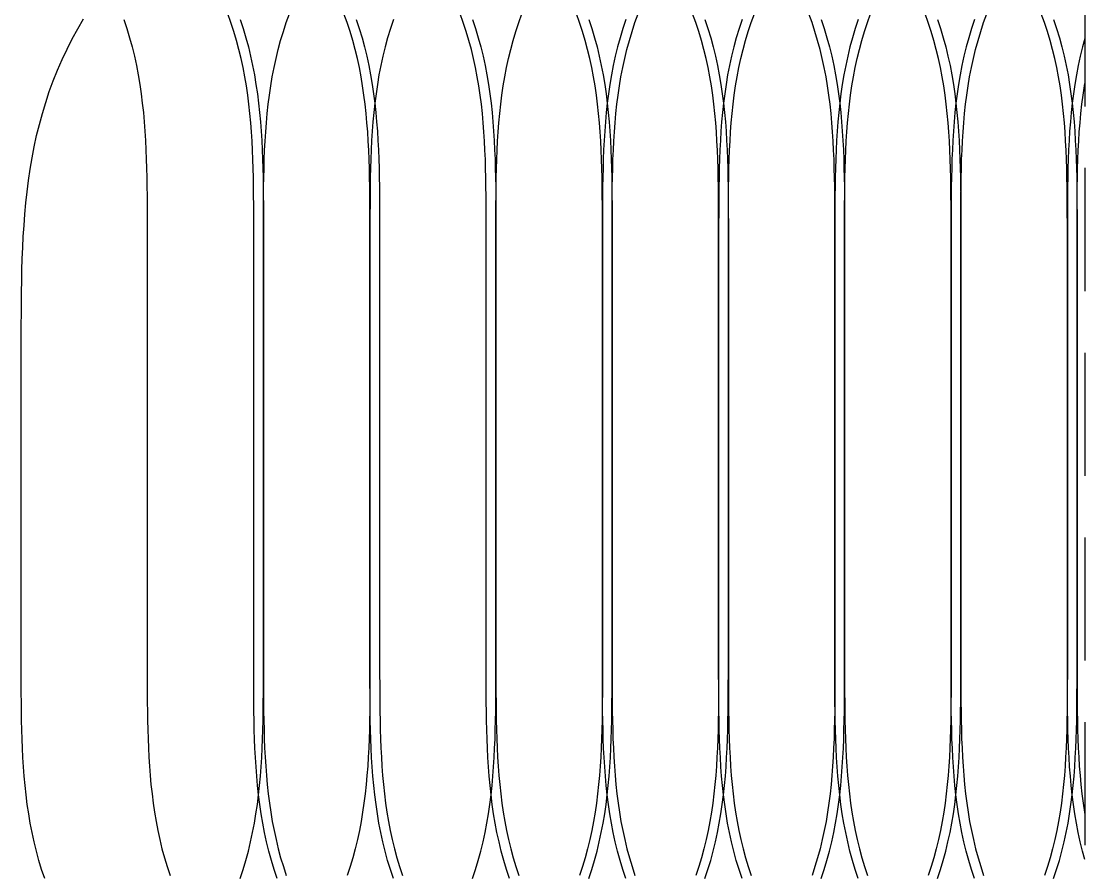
# Model space of a CAD drawing. Header units: metres. Extents: x -2 to 44.3, y -14 to 11.
# Drawn here: x 4.15 to 9.63, y 1.84 to 6.24 of the extents above; entities that cross this region are included whole.
import ezdxf

# ---------------------------------------------------------------- set-up
doc = ezdxf.new("R2010")
doc.units = ezdxf.units.M
doc.header["$LTSCALE"] = 0.05
doc.linetypes.add('DASHED', pattern=[19.05, 12.7, -6.35])
doc.layers.get('0').update_dxf_attribs({"linetype": 'DASHED'})
doc.layers.add('back-layer0', color=7, linetype='Continuous')
doc.layers.add('front-layer0', color=7, linetype='Continuous')

msp = doc.modelspace()

# ---------------------------------------------------------------- linework, layer by layer
msp.add_line((9.6317, 9.2951), (9.6317, -1.58))
at = {"layer": 'back-layer0', "color": 1}
for points in [[(5.2748, 1.8197), (5.2904, 1.8667), (5.3047, 1.9141), (5.3177, 1.9618), (5.3293, 2.0098), (5.3398, 2.0579), (5.349, 2.1062), (5.3572, 2.1546), (5.3643, 2.203), (5.3704, 2.2513), (5.3756, 2.2997), (5.38, 2.3479), (5.3837, 2.3961), (5.3867, 2.4441), (5.3891, 2.492), (5.391, 2.5397), (5.3925, 2.5872), (5.3936, 2.6346), (5.3944, 2.6818), (5.3949, 2.7289), (5.3952, 2.7758), (5.3954, 2.8226), (5.3955, 2.8693), (5.3955, 2.9159), (5.3955, 2.9624), (5.3955, 4.0355), (5.3955, 5.1551), (5.3955, 5.2016), (5.3956, 5.2483), (5.3958, 5.2949), (5.3961, 5.3417), (5.3966, 5.3885), (5.3974, 5.4354), (5.3985, 5.4824), (5.3999, 5.5295), (5.4018, 5.5768), (5.4042, 5.6241), (5.4072, 5.6714), (5.4108, 5.7189), (5.4151, 5.7663), (5.4203, 5.8138), (5.4263, 5.8613), (5.4332, 5.9087), (5.4412, 5.9559), (5.4502, 6.0031), (5.4604, 6.05), (5.4718, 6.0967), (5.4844, 6.1431), (5.4982, 6.1891), (5.5134, 6.2348), (5.5299, 6.28)], [(6.4738, 1.8197), (6.4894, 1.8667), (6.5037, 1.9141), (6.5167, 1.9618), (6.5283, 2.0098), (6.5388, 2.0579), (6.548, 2.1062), (6.5562, 2.1546), (6.5633, 2.203), (6.5694, 2.2513), (6.5746, 2.2997), (6.579, 2.3479), (6.5827, 2.3961), (6.5857, 2.4441), (6.5881, 2.492), (6.59, 2.5397), (6.5915, 2.5872), (6.5926, 2.6346), (6.5934, 2.6818), (6.5939, 2.7289), (6.5942, 2.7758), (6.5944, 2.8226), (6.5945, 2.8693), (6.5945, 2.9159), (6.5945, 2.9624), (6.5945, 4.0355), (6.5945, 5.1551), (6.5945, 5.2016), (6.5946, 5.2483), (6.5948, 5.2949), (6.5951, 5.3417), (6.5956, 5.3885), (6.5964, 5.4354), (6.5975, 5.4824), (6.5989, 5.5295), (6.6008, 5.5768), (6.6032, 5.6241), (6.6062, 5.6714), (6.6098, 5.7189), (6.6141, 5.7663), (6.6193, 5.8138), (6.6253, 5.8613), (6.6322, 5.9087), (6.6402, 5.9559), (6.6492, 6.0031), (6.6594, 6.05), (6.6708, 6.0967), (6.6834, 6.1431), (6.6972, 6.1891), (6.7124, 6.2348), (6.7289, 6.28)], [(7.0733, 1.8197), (7.0889, 1.8667), (7.1032, 1.9141), (7.1162, 1.9618), (7.1278, 2.0098), (7.1383, 2.0579), (7.1475, 2.1062), (7.1557, 2.1546), (7.1628, 2.203), (7.1689, 2.2513), (7.1741, 2.2997), (7.1785, 2.3479), (7.1822, 2.3961), (7.1852, 2.4441), (7.1876, 2.492), (7.1895, 2.5397), (7.191, 2.5872), (7.1921, 2.6346), (7.1929, 2.6818), (7.1934, 2.7289), (7.1937, 2.7758), (7.1939, 2.8226), (7.194, 2.8693), (7.194, 2.9159), (7.194, 2.9624), (7.194, 4.0355), (7.194, 5.1551), (7.194, 5.2016), (7.1941, 5.2483), (7.1943, 5.2949), (7.1946, 5.3417), (7.1951, 5.3885), (7.1959, 5.4354), (7.197, 5.4824), (7.1984, 5.5295), (7.2003, 5.5768), (7.2027, 5.6241), (7.2057, 5.6714), (7.2093, 5.7189), (7.2136, 5.7663), (7.2188, 5.8138), (7.2248, 5.8613), (7.2317, 5.9087), (7.2397, 5.9559), (7.2487, 6.0031), (7.2589, 6.05), (7.2703, 6.0967), (7.2829, 6.1431), (7.2967, 6.1891), (7.3119, 6.2348), (7.3284, 6.28)], [(7.6728, 1.8197), (7.6884, 1.8667), (7.7027, 1.9141), (7.7157, 1.9618), (7.7273, 2.0098), (7.7378, 2.0579), (7.747, 2.1062), (7.7552, 2.1546), (7.7623, 2.203), (7.7684, 2.2513), (7.7736, 2.2997), (7.778, 2.3479), (7.7817, 2.3961), (7.7847, 2.4441), (7.7871, 2.492), (7.789, 2.5397), (7.7905, 2.5872), (7.7916, 2.6346), (7.7924, 2.6818), (7.7929, 2.7289), (7.7932, 2.7758), (7.7934, 2.8226), (7.7935, 2.8693), (7.7935, 2.9159), (7.7935, 2.9624), (7.7935, 4.0355), (7.7935, 5.1551), (7.7935, 5.2016), (7.7936, 5.2483), (7.7938, 5.2949), (7.7941, 5.3417), (7.7946, 5.3885), (7.7954, 5.4354), (7.7965, 5.4824), (7.7979, 5.5295), (7.7998, 5.5768), (7.8022, 5.6241), (7.8052, 5.6714), (7.8088, 5.7189), (7.8131, 5.7663), (7.8183, 5.8138), (7.8243, 5.8613), (7.8312, 5.9087), (7.8392, 5.9559), (7.8482, 6.0031), (7.8584, 6.05), (7.8698, 6.0967), (7.8824, 6.1431), (7.8962, 6.1891), (7.9114, 6.2348), (7.9279, 6.28)], [(8.2723, 1.8197), (8.2879, 1.8667), (8.3022, 1.9141), (8.3152, 1.9618), (8.3268, 2.0098), (8.3373, 2.0579), (8.3465, 2.1062), (8.3547, 2.1546), (8.3618, 2.203), (8.3679, 2.2513), (8.3731, 2.2997), (8.3775, 2.3479), (8.3812, 2.3961), (8.3842, 2.4441), (8.3866, 2.492), (8.3885, 2.5397), (8.39, 2.5872), (8.3911, 2.6346), (8.3919, 2.6818), (8.3924, 2.7289), (8.3927, 2.7758), (8.3929, 2.8226), (8.393, 2.8693), (8.393, 2.9159), (8.393, 2.9624), (8.393, 4.0355), (8.393, 5.1551), (8.393, 5.2016), (8.3931, 5.2483), (8.3933, 5.2949), (8.3936, 5.3417), (8.3941, 5.3885), (8.3949, 5.4354), (8.396, 5.4824), (8.3974, 5.5295), (8.3993, 5.5768), (8.4017, 5.6241), (8.4047, 5.6714), (8.4083, 5.7189), (8.4126, 5.7663), (8.4178, 5.8138), (8.4238, 5.8613), (8.4307, 5.9087), (8.4387, 5.9559), (8.4477, 6.0031), (8.4579, 6.05), (8.4693, 6.0967), (8.4819, 6.1431), (8.4957, 6.1891), (8.5109, 6.2348), (8.5274, 6.28)], [(8.8718, 1.8197), (8.8874, 1.8667), (8.9017, 1.9141), (8.9147, 1.9618), (8.9263, 2.0098), (8.9368, 2.0579), (8.946, 2.1062), (8.9542, 2.1546), (8.9613, 2.203), (8.9674, 2.2513), (8.9726, 2.2997), (8.977, 2.3479), (8.9807, 2.3961), (8.9837, 2.4441), (8.9861, 2.492), (8.988, 2.5397), (8.9895, 2.5872), (8.9906, 2.6346), (8.9914, 2.6818), (8.9919, 2.7289), (8.9922, 2.7758), (8.9924, 2.8226), (8.9925, 2.8693), (8.9925, 2.9159), (8.9925, 2.9624), (8.9925, 4.0355), (8.9925, 5.1551), (8.9925, 5.2016), (8.9926, 5.2483), (8.9928, 5.2949), (8.9931, 5.3417), (8.9936, 5.3885), (8.9944, 5.4354), (8.9955, 5.4824), (8.9969, 5.5295), (8.9988, 5.5768), (9.0012, 5.6241), (9.0042, 5.6714), (9.0078, 5.7189), (9.0121, 5.7663), (9.0173, 5.8138), (9.0233, 5.8613), (9.0302, 5.9087), (9.0382, 5.9559), (9.0472, 6.0031), (9.0574, 6.05), (9.0688, 6.0967), (9.0814, 6.1431), (9.0952, 6.1891), (9.1104, 6.2348), (9.1269, 6.28)], [(6.0657, 6.2513), (6.0501, 6.2043), (6.0358, 6.1569), (6.0228, 6.1092), (6.0112, 6.0612), (6.0007, 6.0131), (5.9915, 5.9648), (5.9833, 5.9164), (5.9762, 5.868), (5.9701, 5.8197), (5.9649, 5.7713), (5.9605, 5.7231), (5.9568, 5.6749), (5.9538, 5.6269), (5.9514, 5.579), (5.9495, 5.5313), (5.948, 5.4838), (5.9469, 5.4364), (5.9461, 5.3892), (5.9456, 5.3421), (5.9453, 5.2952), (5.9451, 5.2484), (5.945, 5.2017), (5.945, 5.1551), (5.945, 4.0355), (5.945, 2.9625), (5.945, 2.9159), (5.945, 2.8694), (5.9449, 2.8227), (5.9447, 2.7761), (5.9444, 2.7293), (5.9439, 2.6825), (5.9431, 2.6356), (5.942, 2.5886), (5.9406, 2.5415), (5.9387, 2.4942), (5.9363, 2.4469), (5.9333, 2.3996), (5.9297, 2.3521), (5.9254, 2.3047), (5.9202, 2.2572), (5.9142, 2.2097), (5.9073, 2.1623), (5.8993, 2.1151), (5.8903, 2.0679), (5.8801, 2.021), (5.8687, 1.9743), (5.8561, 1.9279), (5.8423, 1.8819), (5.8271, 1.8362)], [(7.2647, 6.2513), (7.2491, 6.2043), (7.2348, 6.1569), (7.2218, 6.1092), (7.2102, 6.0612), (7.1997, 6.0131), (7.1905, 5.9648), (7.1823, 5.9164), (7.1752, 5.868), (7.1691, 5.8197), (7.1639, 5.7713), (7.1595, 5.7231), (7.1558, 5.6749), (7.1528, 5.6269), (7.1504, 5.579), (7.1485, 5.5313), (7.147, 5.4838), (7.1459, 5.4364), (7.1451, 5.3892), (7.1446, 5.3421), (7.1443, 5.2952), (7.1441, 5.2484), (7.144, 5.2017), (7.144, 5.1551), (7.144, 4.0355), (7.144, 2.9625), (7.144, 2.9159), (7.144, 2.8694), (7.1439, 2.8227), (7.1437, 2.7761), (7.1434, 2.7293), (7.1429, 2.6825), (7.1421, 2.6356), (7.141, 2.5886), (7.1396, 2.5415), (7.1377, 2.4942), (7.1353, 2.4469), (7.1323, 2.3996), (7.1287, 2.3521), (7.1244, 2.3047), (7.1192, 2.2572), (7.1132, 2.2097), (7.1063, 2.1623), (7.0983, 2.1151), (7.0893, 2.0679), (7.0791, 2.021), (7.0677, 1.9743), (7.0551, 1.9279), (7.0413, 1.8819), (7.0261, 1.8362)], [(7.8642, 6.2513), (7.8486, 6.2043), (7.8343, 6.1569), (7.8213, 6.1092), (7.8097, 6.0612), (7.7992, 6.0131), (7.79, 5.9648), (7.7818, 5.9164), (7.7747, 5.868), (7.7686, 5.8197), (7.7634, 5.7713), (7.759, 5.7231), (7.7553, 5.6749), (7.7523, 5.6269), (7.7499, 5.579), (7.748, 5.5313), (7.7465, 5.4838), (7.7454, 5.4364), (7.7446, 5.3892), (7.7441, 5.3421), (7.7438, 5.2952), (7.7436, 5.2484), (7.7435, 5.2017), (7.7435, 5.1551), (7.7435, 4.0355), (7.7435, 2.9625), (7.7435, 2.9159), (7.7435, 2.8694), (7.7434, 2.8227), (7.7432, 2.7761), (7.7429, 2.7293), (7.7424, 2.6825), (7.7416, 2.6356), (7.7405, 2.5886), (7.7391, 2.5415), (7.7372, 2.4942), (7.7348, 2.4469), (7.7318, 2.3996), (7.7282, 2.3521), (7.7239, 2.3047), (7.7187, 2.2572), (7.7127, 2.2097), (7.7058, 2.1623), (7.6978, 2.1151), (7.6888, 2.0679), (7.6786, 2.021), (7.6672, 1.9743), (7.6546, 1.9279), (7.6408, 1.8819), (7.6256, 1.8362)], [(8.4637, 6.2513), (8.4481, 6.2043), (8.4338, 6.1569), (8.4208, 6.1092), (8.4092, 6.0612), (8.3987, 6.0131), (8.3895, 5.9648), (8.3813, 5.9164), (8.3742, 5.868), (8.3681, 5.8197), (8.3629, 5.7713), (8.3585, 5.7231), (8.3548, 5.6749), (8.3518, 5.6269), (8.3494, 5.579), (8.3475, 5.5313), (8.346, 5.4838), (8.3449, 5.4364), (8.3441, 5.3892), (8.3436, 5.3421), (8.3433, 5.2952), (8.3431, 5.2484), (8.343, 5.2017), (8.343, 5.1551), (8.343, 4.0355), (8.343, 2.9625), (8.343, 2.9159), (8.343, 2.8694), (8.3429, 2.8227), (8.3427, 2.7761), (8.3424, 2.7293), (8.3419, 2.6825), (8.3411, 2.6356), (8.34, 2.5886), (8.3386, 2.5415), (8.3367, 2.4942), (8.3343, 2.4469), (8.3313, 2.3996), (8.3277, 2.3521), (8.3234, 2.3047), (8.3182, 2.2572), (8.3122, 2.2097), (8.3053, 2.1623), (8.2973, 2.1151), (8.2883, 2.0679), (8.2781, 2.021), (8.2667, 1.9743), (8.2541, 1.9279), (8.2403, 1.8819), (8.2251, 1.8362)], [(9.0632, 6.2513), (9.0476, 6.2043), (9.0333, 6.1569), (9.0203, 6.1092), (9.0087, 6.0612), (8.9982, 6.0131), (8.989, 5.9648), (8.9808, 5.9164), (8.9737, 5.868), (8.9676, 5.8197), (8.9624, 5.7713), (8.958, 5.7231), (8.9543, 5.6749), (8.9513, 5.6269), (8.9489, 5.579), (8.947, 5.5313), (8.9455, 5.4838), (8.9444, 5.4364), (8.9436, 5.3892), (8.9431, 5.3421), (8.9428, 5.2952), (8.9426, 5.2484), (8.9425, 5.2017), (8.9425, 5.1551), (8.9425, 4.0355), (8.9425, 2.9625), (8.9425, 2.9159), (8.9425, 2.8694), (8.9424, 2.8227), (8.9422, 2.7761), (8.9419, 2.7293), (8.9414, 2.6825), (8.9406, 2.6356), (8.9395, 2.5886), (8.9381, 2.5415), (8.9362, 2.4942), (8.9338, 2.4469), (8.9308, 2.3996), (8.9272, 2.3521), (8.9229, 2.3047), (8.9177, 2.2572), (8.9117, 2.2097), (8.9048, 2.1623), (8.8968, 2.1151), (8.8878, 2.0679), (8.8776, 2.021), (8.8662, 1.9743), (8.8536, 1.9279), (8.8398, 1.8819), (8.8246, 1.8362)], [(9.6317, 6.1529), (9.6198, 6.1092), (9.6082, 6.0612), (9.5977, 6.0131), (9.5885, 5.9648), (9.5803, 5.9164), (9.5732, 5.868), (9.5671, 5.8197), (9.5619, 5.7713), (9.5575, 5.7231), (9.5538, 5.6749), (9.5508, 5.6269), (9.5484, 5.579), (9.5465, 5.5313), (9.545, 5.4838), (9.5439, 5.4364), (9.5431, 5.3892), (9.5426, 5.3421), (9.5423, 5.2952), (9.5421, 5.2484), (9.542, 5.2017), (9.542, 5.1551), (9.542, 4.0355), (9.542, 2.9625), (9.542, 2.9159), (9.542, 2.8694), (9.5419, 2.8227), (9.5417, 2.7761), (9.5414, 2.7293), (9.5409, 2.6825), (9.5401, 2.6356), (9.539, 2.5886), (9.5376, 2.5415), (9.5357, 2.4942), (9.5333, 2.4469), (9.5303, 2.3996), (9.5267, 2.3521), (9.5224, 2.3047), (9.5172, 2.2572), (9.5112, 2.2097), (9.5043, 2.1623), (9.4963, 2.1151), (9.4873, 2.0679), (9.4771, 2.021), (9.4657, 1.9743), (9.4531, 1.9279), (9.4393, 1.8819), (9.4241, 1.8362)], [(9.4713, 1.8197), (9.4869, 1.8667), (9.5012, 1.9141), (9.5142, 1.9618), (9.5258, 2.0098), (9.5363, 2.0579), (9.5455, 2.1062), (9.5537, 2.1546), (9.5608, 2.203), (9.5669, 2.2513), (9.5721, 2.2997), (9.5765, 2.3479), (9.5802, 2.3961), (9.5832, 2.4441), (9.5856, 2.492), (9.5875, 2.5397), (9.589, 2.5872), (9.5901, 2.6346), (9.5909, 2.6818), (9.5914, 2.7289), (9.5917, 2.7758), (9.5919, 2.8226), (9.592, 2.8693), (9.592, 2.9159), (9.592, 2.9624), (9.592, 4.0355), (9.592, 5.1551), (9.592, 5.2016), (9.5921, 5.2483), (9.5923, 5.2949), (9.5926, 5.3417), (9.5931, 5.3885), (9.5939, 5.4354), (9.595, 5.4824), (9.5964, 5.5295), (9.5983, 5.5768), (9.6007, 5.6241), (9.6037, 5.6714), (9.6073, 5.7189), (9.6116, 5.7663), (9.6168, 5.8138), (9.6228, 5.8613), (9.6297, 5.9087), (9.6317, 5.9203)]]:
    msp.add_lwpolyline(points, dxfattribs=at)
at = {"layer": 'front-layer0', "color": 1}
for points in [[(4.2672, 1.8197), (4.2516, 1.8667), (4.2373, 1.9141), (4.2243, 1.9618), (4.2127, 2.0098), (4.2022, 2.0579), (4.193, 2.1062), (4.1848, 2.1546), (4.1777, 2.203), (4.1716, 2.2513), (4.1664, 2.2997), (4.162, 2.3479), (4.1583, 2.3961), (4.1553, 2.4441), (4.1529, 2.492), (4.151, 2.5397), (4.1495, 2.5872), (4.1484, 2.6346), (4.1476, 2.6818), (4.1471, 2.7289), (4.1468, 2.7758), (4.1466, 2.8226), (4.1465, 2.8693), (4.1465, 2.9159), (4.1465, 4.0355), (4.1465, 4.5091), (4.1465, 4.565), (4.1465, 4.621), (4.1466, 4.6772), (4.1469, 4.7334), (4.1472, 4.7898), (4.1479, 4.8463), (4.1488, 4.903), (4.1501, 4.9599), (4.1519, 5.017), (4.1542, 5.0743), (4.1571, 5.1317), (4.1607, 5.1893), (4.1651, 5.2471), (4.1704, 5.3049), (4.1766, 5.3629), (4.184, 5.4209), (4.1925, 5.4789), (4.2022, 5.5368), (4.2133, 5.5946), (4.2258, 5.6523), (4.2398, 5.7097), (4.2553, 5.7667), (4.2724, 5.8234), (4.2911, 5.8797), (4.3114, 5.9354), (4.3335, 5.9905), (4.3572, 6.0449), (4.3825, 6.0986), (4.4095, 6.1514), (4.438, 6.2035), (4.4681, 6.2546)], [(5.4662, 1.8197), (5.4506, 1.8667), (5.4363, 1.9141), (5.4233, 1.9618), (5.4117, 2.0098), (5.4012, 2.0579), (5.392, 2.1062), (5.3838, 2.1546), (5.3767, 2.203), (5.3706, 2.2513), (5.3654, 2.2997), (5.361, 2.3479), (5.3573, 2.3961), (5.3543, 2.4441), (5.3519, 2.492), (5.35, 2.5397), (5.3485, 2.5872), (5.3474, 2.6346), (5.3466, 2.6818), (5.3461, 2.7289), (5.3458, 2.7758), (5.3456, 2.8226), (5.3455, 2.8693), (5.3455, 2.9159), (5.3455, 4.0355), (5.3455, 5.1086), (5.3455, 5.1551), (5.3455, 5.2016), (5.3454, 5.2483), (5.3452, 5.2949), (5.3449, 5.3417), (5.3444, 5.3885), (5.3436, 5.4354), (5.3425, 5.4824), (5.3411, 5.5295), (5.3392, 5.5768), (5.3368, 5.6241), (5.3338, 5.6714), (5.3302, 5.7189), (5.3259, 5.7663), (5.3207, 5.8138), (5.3147, 5.8613), (5.3078, 5.9087), (5.2998, 5.9559), (5.2908, 6.0031), (5.2806, 6.05), (5.2692, 6.0967), (5.2566, 6.1431), (5.2428, 6.1891), (5.2276, 6.2348), (5.2111, 6.28)], [(6.0657, 1.8197), (6.0501, 1.8667), (6.0358, 1.9141), (6.0228, 1.9618), (6.0112, 2.0098), (6.0007, 2.0579), (5.9915, 2.1062), (5.9833, 2.1546), (5.9762, 2.203), (5.9701, 2.2513), (5.9649, 2.2997), (5.9605, 2.3479), (5.9568, 2.3961), (5.9538, 2.4441), (5.9514, 2.492), (5.9495, 2.5397), (5.948, 2.5872), (5.9469, 2.6346), (5.9461, 2.6818), (5.9456, 2.7289), (5.9453, 2.7758), (5.9451, 2.8226), (5.945, 2.8693), (5.945, 2.9159), (5.945, 4.0355), (5.945, 5.1086), (5.945, 5.1551), (5.945, 5.2016), (5.9449, 5.2483), (5.9447, 5.2949), (5.9444, 5.3417), (5.9439, 5.3885), (5.9431, 5.4354), (5.942, 5.4824), (5.9406, 5.5295), (5.9387, 5.5768), (5.9363, 5.6241), (5.9333, 5.6714), (5.9297, 5.7189), (5.9254, 5.7663), (5.9202, 5.8138), (5.9142, 5.8613), (5.9073, 5.9087), (5.8993, 5.9559), (5.8903, 6.0031), (5.8801, 6.05), (5.8687, 6.0967), (5.8561, 6.1431), (5.8423, 6.1891), (5.8271, 6.2348), (5.8106, 6.28)], [(6.6652, 1.8197), (6.6496, 1.8667), (6.6353, 1.9141), (6.6223, 1.9618), (6.6107, 2.0098), (6.6002, 2.0579), (6.591, 2.1062), (6.5828, 2.1546), (6.5757, 2.203), (6.5696, 2.2513), (6.5644, 2.2997), (6.56, 2.3479), (6.5563, 2.3961), (6.5533, 2.4441), (6.5509, 2.492), (6.549, 2.5397), (6.5475, 2.5872), (6.5464, 2.6346), (6.5456, 2.6818), (6.5451, 2.7289), (6.5448, 2.7758), (6.5446, 2.8226), (6.5445, 2.8693), (6.5445, 2.9159), (6.5445, 4.0355), (6.5445, 5.1086), (6.5445, 5.1551), (6.5445, 5.2016), (6.5444, 5.2483), (6.5442, 5.2949), (6.5439, 5.3417), (6.5434, 5.3885), (6.5426, 5.4354), (6.5415, 5.4824), (6.5401, 5.5295), (6.5382, 5.5768), (6.5358, 5.6241), (6.5328, 5.6714), (6.5292, 5.7189), (6.5249, 5.7663), (6.5197, 5.8138), (6.5137, 5.8613), (6.5068, 5.9087), (6.4988, 5.9559), (6.4898, 6.0031), (6.4796, 6.05), (6.4682, 6.0967), (6.4556, 6.1431), (6.4418, 6.1891), (6.4266, 6.2348), (6.4101, 6.28)], [(7.2647, 1.8197), (7.2491, 1.8667), (7.2348, 1.9141), (7.2218, 1.9618), (7.2102, 2.0098), (7.1997, 2.0579), (7.1905, 2.1062), (7.1823, 2.1546), (7.1752, 2.203), (7.1691, 2.2513), (7.1639, 2.2997), (7.1595, 2.3479), (7.1558, 2.3961), (7.1528, 2.4441), (7.1504, 2.492), (7.1485, 2.5397), (7.147, 2.5872), (7.1459, 2.6346), (7.1451, 2.6818), (7.1446, 2.7289), (7.1443, 2.7758), (7.1441, 2.8226), (7.144, 2.8693), (7.144, 2.9159), (7.144, 4.0355), (7.144, 5.1086), (7.144, 5.1551), (7.144, 5.2016), (7.1439, 5.2483), (7.1437, 5.2949), (7.1434, 5.3417), (7.1429, 5.3885), (7.1421, 5.4354), (7.141, 5.4824), (7.1396, 5.5295), (7.1377, 5.5768), (7.1353, 5.6241), (7.1323, 5.6714), (7.1287, 5.7189), (7.1244, 5.7663), (7.1192, 5.8138), (7.1132, 5.8613), (7.1063, 5.9087), (7.0983, 5.9559), (7.0893, 6.0031), (7.0791, 6.05), (7.0677, 6.0967), (7.0551, 6.1431), (7.0413, 6.1891), (7.0261, 6.2348), (7.0096, 6.28)], [(7.8642, 1.8197), (7.8486, 1.8667), (7.8343, 1.9141), (7.8213, 1.9618), (7.8097, 2.0098), (7.7992, 2.0579), (7.79, 2.1062), (7.7818, 2.1546), (7.7747, 2.203), (7.7686, 2.2513), (7.7634, 2.2997), (7.759, 2.3479), (7.7553, 2.3961), (7.7523, 2.4441), (7.7499, 2.492), (7.748, 2.5397), (7.7465, 2.5872), (7.7454, 2.6346), (7.7446, 2.6818), (7.7441, 2.7289), (7.7438, 2.7758), (7.7436, 2.8226), (7.7435, 2.8693), (7.7435, 2.9159), (7.7435, 4.0355), (7.7435, 5.1086), (7.7435, 5.1551), (7.7435, 5.2016), (7.7434, 5.2483), (7.7432, 5.2949), (7.7429, 5.3417), (7.7424, 5.3885), (7.7416, 5.4354), (7.7405, 5.4824), (7.7391, 5.5295), (7.7372, 5.5768), (7.7348, 5.6241), (7.7318, 5.6714), (7.7282, 5.7189), (7.7239, 5.7663), (7.7187, 5.8138), (7.7127, 5.8613), (7.7058, 5.9087), (7.6978, 5.9559), (7.6888, 6.0031), (7.6786, 6.05), (7.6672, 6.0967), (7.6546, 6.1431), (7.6408, 6.1891), (7.6256, 6.2348), (7.6091, 6.28)], [(8.4637, 1.8197), (8.4481, 1.8667), (8.4338, 1.9141), (8.4208, 1.9618), (8.4092, 2.0098), (8.3987, 2.0579), (8.3895, 2.1062), (8.3813, 2.1546), (8.3742, 2.203), (8.3681, 2.2513), (8.3629, 2.2997), (8.3585, 2.3479), (8.3548, 2.3961), (8.3518, 2.4441), (8.3494, 2.492), (8.3475, 2.5397), (8.346, 2.5872), (8.3449, 2.6346), (8.3441, 2.6818), (8.3436, 2.7289), (8.3433, 2.7758), (8.3431, 2.8226), (8.343, 2.8693), (8.343, 2.9159), (8.343, 4.0355), (8.343, 5.1086), (8.343, 5.1551), (8.343, 5.2016), (8.3429, 5.2483), (8.3427, 5.2949), (8.3424, 5.3417), (8.3419, 5.3885), (8.3411, 5.4354), (8.34, 5.4824), (8.3386, 5.5295), (8.3367, 5.5768), (8.3343, 5.6241), (8.3313, 5.6714), (8.3277, 5.7189), (8.3234, 5.7663), (8.3182, 5.8138), (8.3122, 5.8613), (8.3053, 5.9087), (8.2973, 5.9559), (8.2883, 6.0031), (8.2781, 6.05), (8.2667, 6.0967), (8.2541, 6.1431), (8.2403, 6.1891), (8.2251, 6.2348), (8.2086, 6.28)], [(9.0632, 1.8197), (9.0476, 1.8667), (9.0333, 1.9141), (9.0203, 1.9618), (9.0087, 2.0098), (8.9982, 2.0579), (8.989, 2.1062), (8.9808, 2.1546), (8.9737, 2.203), (8.9676, 2.2513), (8.9624, 2.2997), (8.958, 2.3479), (8.9543, 2.3961), (8.9513, 2.4441), (8.9489, 2.492), (8.947, 2.5397), (8.9455, 2.5872), (8.9444, 2.6346), (8.9436, 2.6818), (8.9431, 2.7289), (8.9428, 2.7758), (8.9426, 2.8226), (8.9425, 2.8693), (8.9425, 2.9159), (8.9425, 4.0355), (8.9425, 5.1086), (8.9425, 5.1551), (8.9425, 5.2016), (8.9424, 5.2483), (8.9422, 5.2949), (8.9419, 5.3417), (8.9414, 5.3885), (8.9406, 5.4354), (8.9395, 5.4824), (8.9381, 5.5295), (8.9362, 5.5768), (8.9338, 5.6241), (8.9308, 5.6714), (8.9272, 5.7189), (8.9229, 5.7663), (8.9177, 5.8138), (8.9117, 5.8613), (8.9048, 5.9087), (8.8968, 5.9559), (8.8878, 6.0031), (8.8776, 6.05), (8.8662, 6.0967), (8.8536, 6.1431), (8.8398, 6.1891), (8.8246, 6.2348), (8.8081, 6.28)], [(9.6317, 1.9181), (9.6198, 1.9618), (9.6082, 2.0098), (9.5977, 2.0579), (9.5885, 2.1062), (9.5803, 2.1546), (9.5732, 2.203), (9.5671, 2.2513), (9.5619, 2.2997), (9.5575, 2.3479), (9.5538, 2.3961), (9.5508, 2.4441), (9.5484, 2.492), (9.5465, 2.5397), (9.545, 2.5872), (9.5439, 2.6346), (9.5431, 2.6818), (9.5426, 2.7289), (9.5423, 2.7758), (9.5421, 2.8226), (9.542, 2.8693), (9.542, 2.9159), (9.542, 4.0355), (9.542, 5.1086), (9.542, 5.1551), (9.542, 5.2016), (9.5419, 5.2483), (9.5417, 5.2949), (9.5414, 5.3417), (9.5409, 5.3885), (9.5401, 5.4354), (9.539, 5.4824), (9.5376, 5.5295), (9.5357, 5.5768), (9.5333, 5.6241), (9.5303, 5.6714), (9.5267, 5.7189), (9.5224, 5.7663), (9.5172, 5.8138), (9.5112, 5.8613), (9.5043, 5.9087), (9.4963, 5.9559), (9.4873, 6.0031), (9.4771, 6.05), (9.4657, 6.0967), (9.4531, 6.1431), (9.4393, 6.1891), (9.4241, 6.2348), (9.4076, 6.28)], [(4.6753, 6.2513), (4.6909, 6.2043), (4.7052, 6.1569), (4.7182, 6.1092), (4.7298, 6.0612), (4.7403, 6.0131), (4.7495, 5.9648), (4.7577, 5.9164), (4.7648, 5.868), (4.7709, 5.8197), (4.7761, 5.7713), (4.7805, 5.7231), (4.7842, 5.6749), (4.7872, 5.6269), (4.7896, 5.579), (4.7915, 5.5313), (4.793, 5.4838), (4.7941, 5.4364), (4.7949, 5.3892), (4.7954, 5.3421), (4.7957, 5.2952), (4.7959, 5.2484), (4.796, 5.2017), (4.796, 5.1551), (4.796, 5.1086), (4.796, 4.0355), (4.796, 2.9159), (4.796, 2.8694), (4.7961, 2.8227), (4.7963, 2.7761), (4.7966, 2.7293), (4.7971, 2.6825), (4.7979, 2.6356), (4.799, 2.5886), (4.8004, 2.5415), (4.8023, 2.4942), (4.8047, 2.4469), (4.8077, 2.3996), (4.8113, 2.3521), (4.8156, 2.3047), (4.8208, 2.2572), (4.8268, 2.2097), (4.8337, 2.1623), (4.8417, 2.1151), (4.8507, 2.0679), (4.8609, 2.021), (4.8723, 1.9743), (4.8849, 1.9279), (4.8987, 1.8819), (4.9139, 1.8362)], [(5.2748, 6.2513), (5.2904, 6.2043), (5.3047, 6.1569), (5.3177, 6.1092), (5.3293, 6.0612), (5.3398, 6.0131), (5.349, 5.9648), (5.3572, 5.9164), (5.3643, 5.868), (5.3704, 5.8197), (5.3756, 5.7713), (5.38, 5.7231), (5.3837, 5.6749), (5.3867, 5.6269), (5.3891, 5.579), (5.391, 5.5313), (5.3925, 5.4838), (5.3936, 5.4364), (5.3944, 5.3892), (5.3949, 5.3421), (5.3952, 5.2952), (5.3954, 5.2484), (5.3955, 5.2017), (5.3955, 5.1551), (5.3955, 5.1086), (5.3955, 4.0355), (5.3955, 2.9159), (5.3955, 2.8694), (5.3956, 2.8227), (5.3958, 2.7761), (5.3961, 2.7293), (5.3966, 2.6825), (5.3974, 2.6356), (5.3985, 2.5886), (5.3999, 2.5415), (5.4018, 2.4942), (5.4042, 2.4469), (5.4072, 2.3996), (5.4108, 2.3521), (5.4151, 2.3047), (5.4203, 2.2572), (5.4263, 2.2097), (5.4332, 2.1623), (5.4412, 2.1151), (5.4502, 2.0679), (5.4604, 2.021), (5.4718, 1.9743), (5.4844, 1.9279), (5.4982, 1.8819), (5.5134, 1.8362)], [(5.8743, 6.2513), (5.8899, 6.2043), (5.9042, 6.1569), (5.9172, 6.1092), (5.9288, 6.0612), (5.9393, 6.0131), (5.9485, 5.9648), (5.9567, 5.9164), (5.9638, 5.868), (5.9699, 5.8197), (5.9751, 5.7713), (5.9795, 5.7231), (5.9832, 5.6749), (5.9862, 5.6269), (5.9886, 5.579), (5.9905, 5.5313), (5.992, 5.4838), (5.9931, 5.4364), (5.9939, 5.3892), (5.9944, 5.3421), (5.9947, 5.2952), (5.9949, 5.2484), (5.995, 5.2017), (5.995, 5.1551), (5.995, 5.1086), (5.995, 4.0355), (5.995, 2.9159), (5.995, 2.8694), (5.9951, 2.8227), (5.9953, 2.7761), (5.9956, 2.7293), (5.9961, 2.6825), (5.9969, 2.6356), (5.998, 2.5886), (5.9994, 2.5415), (6.0013, 2.4942), (6.0037, 2.4469), (6.0067, 2.3996), (6.0103, 2.3521), (6.0146, 2.3047), (6.0198, 2.2572), (6.0258, 2.2097), (6.0327, 2.1623), (6.0407, 2.1151), (6.0497, 2.0679), (6.0599, 2.021), (6.0713, 1.9743), (6.0839, 1.9279), (6.0977, 1.8819), (6.1129, 1.8362)], [(6.4738, 6.2513), (6.4894, 6.2043), (6.5037, 6.1569), (6.5167, 6.1092), (6.5283, 6.0612), (6.5388, 6.0131), (6.548, 5.9648), (6.5562, 5.9164), (6.5633, 5.868), (6.5694, 5.8197), (6.5746, 5.7713), (6.579, 5.7231), (6.5827, 5.6749), (6.5857, 5.6269), (6.5881, 5.579), (6.59, 5.5313), (6.5915, 5.4838), (6.5926, 5.4364), (6.5934, 5.3892), (6.5939, 5.3421), (6.5942, 5.2952), (6.5944, 5.2484), (6.5945, 5.2017), (6.5945, 5.1551), (6.5945, 5.1086), (6.5945, 4.0355), (6.5945, 2.9159), (6.5945, 2.8694), (6.5946, 2.8227), (6.5948, 2.7761), (6.5951, 2.7293), (6.5956, 2.6825), (6.5964, 2.6356), (6.5975, 2.5886), (6.5989, 2.5415), (6.6008, 2.4942), (6.6032, 2.4469), (6.6062, 2.3996), (6.6098, 2.3521), (6.6141, 2.3047), (6.6193, 2.2572), (6.6253, 2.2097), (6.6322, 2.1623), (6.6402, 2.1151), (6.6492, 2.0679), (6.6594, 2.021), (6.6708, 1.9743), (6.6834, 1.9279), (6.6972, 1.8819), (6.7124, 1.8362)], [(7.0733, 6.2513), (7.0889, 6.2043), (7.1032, 6.1569), (7.1162, 6.1092), (7.1278, 6.0612), (7.1383, 6.0131), (7.1475, 5.9648), (7.1557, 5.9164), (7.1628, 5.868), (7.1689, 5.8197), (7.1741, 5.7713), (7.1785, 5.7231), (7.1822, 5.6749), (7.1852, 5.6269), (7.1876, 5.579), (7.1895, 5.5313), (7.191, 5.4838), (7.1921, 5.4364), (7.1929, 5.3892), (7.1934, 5.3421), (7.1937, 5.2952), (7.1939, 5.2484), (7.194, 5.2017), (7.194, 5.1551), (7.194, 5.1086), (7.194, 4.0355), (7.194, 2.9159), (7.194, 2.8694), (7.1941, 2.8227), (7.1943, 2.7761), (7.1946, 2.7293), (7.1951, 2.6825), (7.1959, 2.6356), (7.197, 2.5886), (7.1984, 2.5415), (7.2003, 2.4942), (7.2027, 2.4469), (7.2057, 2.3996), (7.2093, 2.3521), (7.2136, 2.3047), (7.2188, 2.2572), (7.2248, 2.2097), (7.2317, 2.1623), (7.2397, 2.1151), (7.2487, 2.0679), (7.2589, 2.021), (7.2703, 1.9743), (7.2829, 1.9279), (7.2967, 1.8819), (7.3119, 1.8362)], [(7.6728, 6.2513), (7.6884, 6.2043), (7.7027, 6.1569), (7.7157, 6.1092), (7.7273, 6.0612), (7.7378, 6.0131), (7.747, 5.9648), (7.7552, 5.9164), (7.7623, 5.868), (7.7684, 5.8197), (7.7736, 5.7713), (7.778, 5.7231), (7.7817, 5.6749), (7.7847, 5.6269), (7.7871, 5.579), (7.789, 5.5313), (7.7905, 5.4838), (7.7916, 5.4364), (7.7924, 5.3892), (7.7929, 5.3421), (7.7932, 5.2952), (7.7934, 5.2484), (7.7935, 5.2017), (7.7935, 5.1551), (7.7935, 5.1086), (7.7935, 4.0355), (7.7935, 2.9159), (7.7935, 2.8694), (7.7936, 2.8227), (7.7938, 2.7761), (7.7941, 2.7293), (7.7946, 2.6825), (7.7954, 2.6356), (7.7965, 2.5886), (7.7979, 2.5415), (7.7998, 2.4942), (7.8022, 2.4469), (7.8052, 2.3996), (7.8088, 2.3521), (7.8131, 2.3047), (7.8183, 2.2572), (7.8243, 2.2097), (7.8312, 2.1623), (7.8392, 2.1151), (7.8482, 2.0679), (7.8584, 2.021), (7.8698, 1.9743), (7.8824, 1.9279), (7.8962, 1.8819), (7.9114, 1.8362)], [(8.2723, 6.2513), (8.2879, 6.2043), (8.3022, 6.1569), (8.3152, 6.1092), (8.3268, 6.0612), (8.3373, 6.0131), (8.3465, 5.9648), (8.3547, 5.9164), (8.3618, 5.868), (8.3679, 5.8197), (8.3731, 5.7713), (8.3775, 5.7231), (8.3812, 5.6749), (8.3842, 5.6269), (8.3866, 5.579), (8.3885, 5.5313), (8.39, 5.4838), (8.3911, 5.4364), (8.3919, 5.3892), (8.3924, 5.3421), (8.3927, 5.2952), (8.3929, 5.2484), (8.393, 5.2017), (8.393, 5.1551), (8.393, 5.1086), (8.393, 4.0355), (8.393, 2.9159), (8.393, 2.8694), (8.3931, 2.8227), (8.3933, 2.7761), (8.3936, 2.7293), (8.3941, 2.6825), (8.3949, 2.6356), (8.396, 2.5886), (8.3974, 2.5415), (8.3993, 2.4942), (8.4017, 2.4469), (8.4047, 2.3996), (8.4083, 2.3521), (8.4126, 2.3047), (8.4178, 2.2572), (8.4238, 2.2097), (8.4307, 2.1623), (8.4387, 2.1151), (8.4477, 2.0679), (8.4579, 2.021), (8.4693, 1.9743), (8.4819, 1.9279), (8.4957, 1.8819), (8.5109, 1.8362)], [(8.8718, 6.2513), (8.8874, 6.2043), (8.9017, 6.1569), (8.9147, 6.1092), (8.9263, 6.0612), (8.9368, 6.0131), (8.946, 5.9648), (8.9542, 5.9164), (8.9613, 5.868), (8.9674, 5.8197), (8.9726, 5.7713), (8.977, 5.7231), (8.9807, 5.6749), (8.9837, 5.6269), (8.9861, 5.579), (8.988, 5.5313), (8.9895, 5.4838), (8.9906, 5.4364), (8.9914, 5.3892), (8.9919, 5.3421), (8.9922, 5.2952), (8.9924, 5.2484), (8.9925, 5.2017), (8.9925, 5.1551), (8.9925, 5.1086), (8.9925, 4.0355), (8.9925, 2.9159), (8.9925, 2.8694), (8.9926, 2.8227), (8.9928, 2.7761), (8.9931, 2.7293), (8.9936, 2.6825), (8.9944, 2.6356), (8.9955, 2.5886), (8.9969, 2.5415), (8.9988, 2.4942), (9.0012, 2.4469), (9.0042, 2.3996), (9.0078, 2.3521), (9.0121, 2.3047), (9.0173, 2.2572), (9.0233, 2.2097), (9.0302, 2.1623), (9.0382, 2.1151), (9.0472, 2.0679), (9.0574, 2.021), (9.0688, 1.9743), (9.0814, 1.9279), (9.0952, 1.8819), (9.1104, 1.8362)], [(9.4713, 6.2513), (9.4869, 6.2043), (9.5012, 6.1569), (9.5142, 6.1092), (9.5258, 6.0612), (9.5363, 6.0131), (9.5455, 5.9648), (9.5537, 5.9164), (9.5608, 5.868), (9.5669, 5.8197), (9.5721, 5.7713), (9.5765, 5.7231), (9.5802, 5.6749), (9.5832, 5.6269), (9.5856, 5.579), (9.5875, 5.5313), (9.589, 5.4838), (9.5901, 5.4364), (9.5909, 5.3892), (9.5914, 5.3421), (9.5917, 5.2952), (9.5919, 5.2484), (9.592, 5.2017), (9.592, 5.1551), (9.592, 5.1086), (9.592, 4.0355), (9.592, 2.9159), (9.592, 2.8694), (9.5921, 2.8227), (9.5923, 2.7761), (9.5926, 2.7293), (9.5931, 2.6825), (9.5939, 2.6356), (9.595, 2.5886), (9.5964, 2.5415), (9.5983, 2.4942), (9.6007, 2.4469), (9.6037, 2.3996), (9.6073, 2.3521), (9.6116, 2.3047), (9.6168, 2.2572), (9.6228, 2.2097), (9.6297, 2.1623), (9.6317, 2.1507)]]:
    msp.add_lwpolyline(points, dxfattribs=at)

doc.saveas('drawing.dxf')
